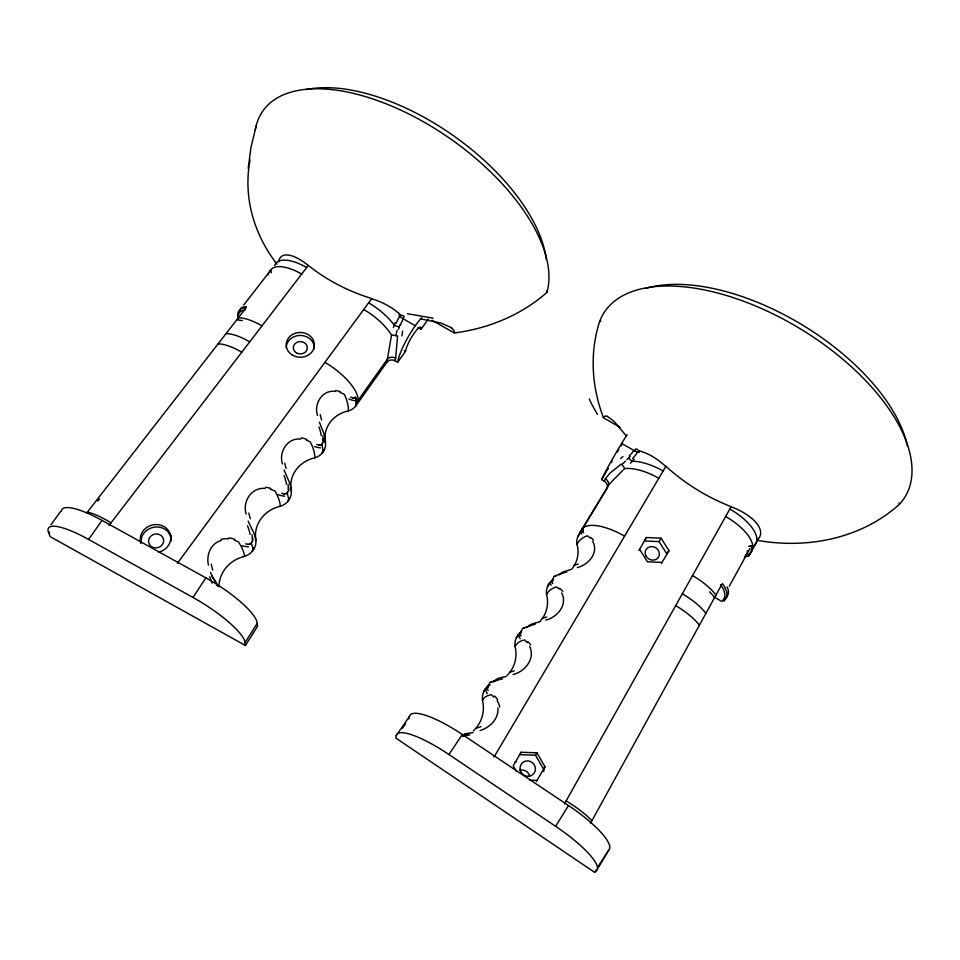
<?xml version="1.0" encoding="UTF-8"?>
<svg xmlns="http://www.w3.org/2000/svg" width="960" height="960" viewBox="0 0 960 960"><rect width="100%" height="100%" fill="white"/><g stroke="black" fill="none" stroke-linecap="round" stroke-linejoin="round"><path stroke-width="1.44" d="M323.004 438.888L322.884 435.864M252.3 538.956L252.264 539.64M255.528 537.708A32.148 29.808 -4.2 0 1 277.416 507.06L280.32 506.256A15.84 14.508 -3.6 0 0 291.24 490.944L290.844 488.22A31.524 28.92 0.6 0 1 312.048 458.568L314.892 457.8A15.54 14.076 0.5 0 0 325.464 442.98L325.044 440.34A30.96 28.032 4.2 0 1 345.564 411.636L348.336 410.904L348.372 408.924A91.26 33.9 36.7 0 0 345.912 397.98L344.364 394.32L340.128 392.4M288.228 488.712L288.18 489.396M322.956 440.124L322.908 440.808M348.336 410.904A15.264 13.644 3.6 0 0 355.416 406.476L356.436 402.636A39.936 15.276 36 0 0 355.536 397.248L354.72 397.896M248.22 168.324L250.944 147.444L256.128 125.976M363.696 309.516A39.168 16.548 36.3 0 1 391.524 335.052L387.42 359.148A35.64 7.344 -60.4 0 0 386.856 362.328L355.416 406.488M398.592 329.208L399.72 324.912M396.276 735.576L395.736 738L594.648 872.328L596.436 870.672L608.664 850.224A59.052 14.196 33.6 0 0 568.512 805.548L462.312 734.472A57.684 14.004 34.7 0 0 409.44 716.436L396.276 735.576A58.044 13.284 34.8 0 1 448.944 754.524L555.648 826.32A59.424 13.464 33.8 0 1 596.436 870.672M582.468 530.412L582.876 529.488L578.028 536.208A15.708 14.352 26.3 0 0 577.032 544.368L577.644 547.128A31.608 29.172 23.4 0 1 571.728 569.232M386.856 362.328A6.036 5.34 7.1 0 1 395.136 360.816A29.712 6.012 -60.4 0 1 395.628 358.164L397.62 335.94A6.12 0.948 11.1 0 0 391.524 335.052M408.816 718.956L409.44 716.436M551.868 580.896L552.984 578.952M485.58 688.5L483.816 691.5L488.64 685.068M518.04 634.968L516.3 637.98A16.236 15.36 29.5 0 0 515.1 646.68L515.688 649.608A32.652 31.236 24.9 0 1 507.12 675.408M549.408 583.224L552.288 579.924M520.2 633.108L521.364 631.104M487.428 687.156L487.92 686.076M393.384 327.6L395.16 322.596M251.844 542.088L250.38 543.96A5.376 2.64 -65.5 0 1 250.044 544.032M287.736 491.844L286.416 493.596M322.452 443.244L321.096 444.984M549.348 583.416L547.68 586.236L549.336 583.14M516.3 637.98L520.668 632.088M515.1 646.68L515.784 645.348A98.688 30.924 30.6 0 1 521.832 640.692L524.484 639.864L527.256 642.564M579.42 533.568L609.192 484.224L622.98 470.16M577.032 544.368L577.86 542.808A95.388 36.648 29.8 0 1 584.52 536.952L587.34 535.752L590.22 537.996M578.028 536.208L606.684 488.964A6.18 5.568 23.9 0 0 604.224 481.128A30.372 1.416 -60 0 1 605.352 478.776L610.08 472.98L621.336 464.04A6.276 1.44 45.7 0 1 624.66 468.624A40.464 17.532 30.3 0 1 658.8 478.284M727.2 586.932L727.92 588.756A41.556 16.656 29.3 0 1 726.948 596.484L723.96 601.092L726.048 597.636M729.324 586.224L750.036 548.364M744.96 556.272L744.444 556.956L748.536 556.068L758.424 538.596M590.46 823.392L721.644 584.724M521.1 752.268L519.78 754.656L535.512 755.172L543.516 769.104L544.992 766.812L536.928 752.796L521.1 752.268L513.216 765.78L516.444 771.456M639.804 451.212L639.156 452.328A6.264 2.844 30.8 0 1 634.704 450.864L621.66 443.424M564.432 803.94L731.172 506.688A179.412 151.128 26.8 0 1 665.892 466.284L494.136 756.876A44.22 10.848 31.8 0 0 493.74 756.636M646.404 537.528L644.448 540.984L659.028 541.632L666.888 553.98L668.976 550.596L661.068 538.188L646.404 537.528L638.988 550.356M536.46 781.404L544.992 766.812M661.476 563.412L668.976 550.596M659.028 541.632L661.068 538.188M535.512 755.172L536.928 752.796M594.648 872.328L596.16 869.784M597.684 867.24L608.664 850.224M634.704 450.864C635.88 445.788 638.208 451.98 641.568 451.476M604.224 481.128L601.56 479.592L604.26 475.164M604.716 474.42L605.172 473.688M605.616 472.944L606.072 472.212M606.96 470.736L607.416 470.004M607.86 469.26L608.316 468.528M555.648 826.32L568.512 805.548M49.596 532.008L48.768 533.16L50.244 536.676L245.424 645.504L245.064 642.576L257.268 623.28A56.076 13.956 32.3 0 0 205.872 577.872L102.024 520.404A56.052 13.584 33.2 0 0 61.272 511.212M245.424 645.504L257.544 626.316L257.268 623.28M245.064 642.576A56.424 13.284 32.2 0 0 192.972 597.456L205.872 577.872M448.944 754.524L462.312 734.472M402.276 728.484L405.552 723.72M48.768 533.16A56.4 12.924 33.1 0 1 88.596 539.436L102.024 520.404M395.136 360.816L397.692 362.292L405.552 351.192A14.94 2.988 -60.4 0 1 414.288 333.06A14.94 2.988 -60.4 0 1 421.08 329.268L428.268 319.116M253.836 548.316L252.216 551.436L253.548 548.268M289.368 498.42L287.76 501.516L289.056 498.348M323.748 450.156L322.14 453.228L323.448 450.048M356.436 402.636L387.42 359.148A6.048 4.86 13.9 0 1 395.628 358.176M399.864 314.4L399.108 315.408A6.108 2.712 36 0 0 402.84 318.588C406.824 314.544 400.128 316.728 398.448 312.852M51.012 524.712L60.552 511.476M177.396 563.364L371.748 298.548A171.084 141.78 8.5 0 1 308.304 265.404L109.008 525.504M758.64 538.296L748.536 556.068M745.476 555.6L746.088 554.784A37.824 16.152 29 0 0 747.516 550.608M720.504 584.688L721.632 586.308A40.26 16.02 29.3 0 1 723.276 589.188A39.996 15.924 29.3 0 1 723.492 599.508L721.92 601.536L713.904 596.892M726.252 597.384L726.948 596.484M238.596 314.844L237.732 315.948L237.972 318.9M86.736 512.94L245.292 308.868M97.8 501.144L99.564 498.864M243.624 305.088L269.064 272.412M634.128 459.144L630.384 463.176M630.156 456.564L626.784 459.696M624.66 468.624L623.82 469.392M556.08 575.976L558.408 574.32M524.472 628.152L526.788 626.544M491.748 682.164L494.064 680.592M577.272 567.576C588.3 564.948 599.16 552.78 592.68 541.332M480.072 730.56C489.768 727.572 498.9 718.944 497.868 708.036M545.724 620.112C557.196 617.388 567.96 604.788 561.684 592.944M513.06 674.496C524.988 671.7 535.656 658.608 529.596 646.356M221.208 540.48C210.72 543.288 206.076 555.24 208.44 565.116M620.076 427.284L603.516 417.864A180.3 153.048 27.1 0 1 599.556 321.72L600.888 321.348M570.624 569.604L563.604 571.74A95.328 34.356 30.1 0 0 559.344 574.488M539.688 621.912L536.436 622.692M243.108 556.728L244.584 556.356A16.176 14.94 -8.8 0 0 255.876 540.516L255.504 537.708M535.812 622.836L531.9 624.012A98.16 31.872 30.5 0 0 526.74 627.564M506.304 676.404L499.404 677.976A98.676 28.404 30.9 0 0 493.584 682.044M723.492 599.508L725.544 599.052A41.556 16.572 29.3 0 0 725.316 588.312M746.088 554.784L750.192 553.896A40.98 17.58 28.9 0 0 751.392 545.88L750.996 545.94M473.088 732.516L469.452 733.248M750.936 545.952L750.192 546.072M749.76 546.144L748.74 546.3M468.42 733.368L466.236 733.788A99.972 24.972 31.2 0 0 462.312 735.54A100.968 25.224 31.2 0 1 466.284 733.776L468.876 733.332M246.228 306.756L241.932 307.296A39.624 15.312 37.1 0 0 239.484 311.748M245.304 309.948L244.704 310.02A38.376 14.736 37.1 0 0 242.412 310.548A38.136 14.64 37.1 0 0 238.128 317.748L238.248 319.212M246.144 307.776L244.56 307.896A39.864 15.336 37.1 0 0 242.184 308.448A39.612 15.24 37.1 0 0 237.732 315.948L238.128 317.736M265.14 488.436C251.532 487.02 242.16 501.768 246.168 514.068M529.764 780.18L537.18 780.42M662.184 562.428L647.424 561.792L639.54 549.288M300.792 439.116C287.496 437.46 278.508 451.992 282.444 463.884M335.256 391.416C322.272 389.52 313.656 403.86 317.52 415.368M247.68 544.212L245.556 543.864M319.416 445.08L319.74 445.128A12.456 6.396 -76.8 0 0 320.796 444.792M236.82 319.764L242.328 320.592M283.764 493.74L281.76 493.308M420.708 318.864L441.072 323.088L451.74 327.816M87.336 512.16L89.448 512.628A42.636 9.984 35.7 0 1 111.06 522.828M353.136 397.92L353.448 397.968A12.264 6.12 -78 0 0 354.444 397.74M318.672 444.948L316.752 444.42M234.324 540.3L238.404 541.74L240.288 544.86A94.74 25.236 35.7 0 1 244.572 556.356M270.348 489.204L274.92 490.92L276.768 494.376A94.284 28.524 36 0 1 280.152 504.468L280.32 506.256M352.428 397.752L350.616 397.128M607.056 416.112L614.232 421.56L626.34 435.96M306.408 440.184L310.224 441.828L311.82 445.164A91.644 30.948 36.3 0 1 314.88 457.8M88.596 539.436L192.972 597.456M431.94 320.256L454.308 332.976A172.116 143.844 8.4 0 0 546.984 292.32L546.66 290.724M402.84 318.588L415.308 325.704M418.224 327.648L421.08 329.268M404.28 350.46L405.552 351.192M583.596 532.728L582.888 531.912M558.936 589.008L556.44 586.92L553.86 587.856A95.832 33.492 30.2 0 0 546.588 594.66L547.188 597.504A32.124 30.18 24 0 1 540.012 621.42M591.96 820.668L589.716 818.436A44.868 10.92 31.1 0 0 566.148 800.868M709.56 591.84L714.72 597.336M552.84 583.512L552.144 582.492M493.74 697.176L491.376 694.692L488.964 695.256A99.216 27.384 31 0 0 482.52 700.5L482.832 701.976A33.12 32.256 26.9 0 1 473.436 730.848M722.34 583.464L723.684 585.408A41.82 16.68 29.3 0 1 725.34 588.324M210.408 572.352L212.94 577.644M212.388 576.996L211.872 576.108M212.724 577.488L214.452 580.128A95.4 22.992 35.5 0 1 217.644 586.104M213.06 577.98L214.572 580.164A96.336 23.22 35.5 0 1 217.752 586.224M521.028 636.06L520.392 634.896A33.768 11.688 -15.5 0 1 520.26 634.404L520.176 634.248M488.1 690.444L487.524 689.136A34.344 12.852 -16.1 0 1 487.464 688.572M582.576 531.372L582.612 531.456A32.748 9.564 -14.5 0 0 582.684 531.876M251.316 543.18L253.008 548.76M248.136 521.052L251.784 528.828A94.236 26.184 35.8 0 1 255.876 540.516M287.22 492.9L288.6 498.792M284.112 470.1L287.88 478.884A93.804 29.412 36.1 0 1 291.108 489.12L291.24 490.944M319.356 422.208L322.572 430.176A91.176 31.764 36.4 0 1 325.452 442.98M551.892 581.916L551.952 582.06A33.228 10.596 -14.9 0 0 552.048 582.516M271.464 272.712L270.732 270.264A39.096 16.176 37.4 0 0 268.128 274.932M321.948 444.288L323.04 450.444M355.536 397.248L356.364 403.668M899.076 502.896L899.292 503.988M252.108 534.708L252.312 537.72M288.096 484.452L288.252 487.476M581.304 530.232A41.244 16.26 30.6 0 1 624.6 536.148M692.544 575.556A41.82 16.368 29.4 0 1 715.968 595.068M606.684 488.964A36.468 1.56 -60 0 1 608.04 486.168A6.204 5.064 25.9 0 0 605.352 478.788M682.32 593.784A42.072 15.96 29.6 0 1 705.924 613.32M520.248 638.736A47.28 11.472 19.8 0 1 518.916 635.352M581.736 534.024A45.792 7.644 19.4 0 1 581.184 531.876M546.576 594.66A15.96 14.844 27.6 0 1 553.2 580.176M551.112 585.324A46.62 9.516 19.6 0 1 550.476 582.672M482.52 700.5A16.512 15.888 33.3 0 1 490.176 684.708M487.212 693.624A48.168 13.632 19.9 0 1 486.036 689.76M462.78 736.5A48.912 34.056 39.7 0 1 469.836 734.892M520.26 633.288A5.388 1.296 -52.3 0 1 520.344 632.976M520.692 633.78A13.02 3.78 -44.9 0 1 520.92 632.844M527.22 627.096A47.652 35.232 38.2 0 1 535.2 624.3M523.356 628.332A34.152 23.232 -85.4 0 1 524.304 627.6M522.024 629.112A13.356 6.216 -64.3 0 1 523.116 628.188M521.352 630.9A4.812 1.404 -56.3 0 1 521.964 630.216M579.816 532.692A41.28 16.2 30.6 0 1 582.876 529.488M582.54 530.556A5.196 1.2 -51.2 0 1 582.6 530.292M582.948 530.964A12.576 3.408 -43.6 0 1 583.14 530.148M546.612 616.98A28.32 6.564 -21.3 0 1 542.22 618.396M559.344 588.18A28.632 18.108 -68.3 0 1 562.752 591.456M558.852 574.884A46.896 35.652 36.6 0 1 566.82 571.92M578.292 563.988A28.032 5.052 -20.2 0 1 574.056 565.356M590.556 537.36A27.936 17.844 -66.4 0 1 593.52 540.204M551.928 581.052A5.292 1.248 -51.7 0 1 552 580.764M552.348 581.496A12.78 3.588 -44.2 0 1 552.552 580.632M554.952 576.168A33.42 23.28 -83.6 0 1 555.9 575.424M553.596 577.008A13.08 6.156 -63.1 0 1 554.712 576.048M552.96 578.76A4.716 1.368 -55.5 0 1 553.572 578.088M481.008 726.684A29.04 8.052 -22.2 0 1 475.92 728.28M497.184 700.824A25.608 19.308 -52.1 0 1 499.716 707.136M494.352 695.928A30.024 18.312 -72.3 0 1 497.628 699.744M494.664 681.36A48.588 34.512 37.3 0 1 502.644 678.864M514.308 670.776A28.98 6.672 -20.9 0 1 509.556 672.24M527.76 641.592A29.112 18.156 -70.2 0 1 530.652 644.94M487.488 687.348A5.508 1.344 -53 0 1 487.572 687.024M487.92 687.888A13.284 3.972 -45.7 0 1 488.184 686.892M490.644 682.32A34.956 23.148 -87.1 0 1 491.592 681.612M489.336 683.052A13.656 6.276 -65.6 0 1 490.428 682.152M488.64 684.852A4.92 1.428 -57 0 1 489.252 684.18M517.908 635.328A16.236 15.36 29.5 0 1 521.532 631.944M675.672 605.628A42.228 15.696 29.7 0 1 699.408 625.176M725.652 516.528A41.028 17.652 28.9 0 1 751.2 552.036M757.14 540.312A180.3 153.048 27.1 0 0 899.364 504.372A176.472 89.196 31.3 0 0 800.736 329.076A176.472 89.196 31.3 0 0 599.58 321.732M646.032 288.36A168.696 86.04 31.3 0 1 802.116 324.804A168.696 86.04 31.3 0 1 907.512 446.328M731.124 506.76A40.836 18.552 17.9 0 1 758.976 538.044M641.628 451.596A41.832 18.504 45.9 0 1 665.784 466.488M729.84 509.076A40.932 17.808 28.8 0 1 755.232 544.656M663.108 470.988A40.368 17.688 30.2 0 0 632.244 461.244A6.276 0.648 43.3 0 1 628.512 458.148M514.8 762.36A17.064 16.428 50.9 0 1 516.372 761.724M543.732 769.044A17.4 16.728 49.3 0 1 543.816 771.48M601.56 479.592A30.516 1.488 -60 0 1 627.168 434.7M597.54 414.36A105.924 15.888 48.9 0 1 589.332 399.024M633.624 450.78A22.5 12.312 -37.5 0 1 629.196 456M625.464 461.196A40.092 4.764 -43.1 0 1 622.596 463.872M637.452 452.316A32.832 16.068 -41 0 1 632.604 458.556M622.968 456.612A33.444 4.032 -38.4 0 1 620.472 458.58M603.336 417.504A20.328 6.732 68.1 0 1 607.164 416.52M611.46 462.504A15.252 0.744 -60 0 1 612.132 461.268M617.4 452.064A15.252 0.744 -60 0 1 618.756 449.82M621.192 445.944A15.252 0.744 -60 0 1 621.72 445.14M519.672 770.4A7.68 7.392 50.9 0 1 529.62 775.812M245.424 307.536A36.504 14.16 37.1 0 1 246.084 306.984M324.912 362.364A39.9 15.324 36 0 1 358.068 400.332M238.356 317.808A39.864 15.036 37 0 1 261.984 325.86M226.08 333.588A40.092 14.664 36.9 0 1 249.732 341.856M284.604 496.128A45.744 12.936 37.7 0 1 278.028 494.676M354.408 400.572A44.28 9.228 38.1 0 1 348.852 399M320.436 447.852A45.084 11.052 37.9 0 1 314.496 446.508M248.4 546.756A46.608 15 37.4 0 1 241.452 545.616M209.616 576.756A46.98 33 38.8 0 1 212.028 583.164M286.344 493.56A5.256 2.556 -66.9 0 1 286.008 493.692M286.02 493.428A12.684 6.66 -75.4 0 1 284.928 493.704M284.616 494.04A32.796 16.824 71.5 0 1 283.824 493.992M284.1 475.56A45.912 33.948 40.4 0 1 286.476 484.236M288.516 487.44A33.18 27.468 -23.5 0 1 288.516 488.688M288.84 489.156A13.008 8.88 -52.9 0 1 288.72 490.608M288.084 490.98A4.692 2.496 -62.5 0 1 287.868 491.832M354.732 397.836A5.076 2.388 -69.3 0 1 354.432 397.932M353.208 398.196A31.812 14.448 70.3 0 1 352.5 398.076M286.08 468.348A27.576 11.712 79.1 0 1 284.724 463.14M301.2 437.868A27.888 22.596 -47.3 0 1 306.816 439.488M318.984 426.996A45.24 34.164 41.9 0 1 321.204 435.636M321.624 420A27.3 10.116 78 0 1 320.208 414.612M335.568 390.48A27.216 22.164 -50.7 0 1 340.416 391.872M321.108 444.912A5.16 2.472 -68.1 0 1 320.784 445.02M319.476 445.332A32.292 15.6 70.8 0 1 318.732 445.236M323.292 438.852A32.484 27.372 -26.2 0 1 323.268 440.1M323.58 440.58A12.756 8.736 -55.1 0 1 323.436 442.044M322.788 442.392A4.608 2.436 -64 0 1 322.584 443.244M212.796 570.156A28.236 13.428 80.8 0 1 211.248 564.156M221.04 539.304A24.912 22.452 -67.3 0 1 228.48 538.836M228.876 537.948A29.208 23.088 -40.7 0 1 234.9 539.316M247.524 525.828A46.752 33.12 40.8 0 1 250.092 534.408M250.368 518.784A28.2 12.012 79.3 0 1 248.82 513.072M265.512 487.248A28.332 22.752 -44.1 0 1 270.756 488.448M250.056 543.732A12.936 6.948 -73.9 0 1 248.904 544.056M248.556 544.428A33.348 18.108 72.3 0 1 247.716 544.428M252.552 537.684A33.924 27.528 -21.3 0 1 252.576 538.932M252.912 539.388A13.308 9.012 -50.6 0 1 252.816 540.84M252.18 541.212A4.788 2.568 -60.9 0 1 251.976 542.076M218.94 586.68A32.736 30.624 -10.6 0 1 243.12 556.764M218.124 343.836A40.236 14.412 36.8 0 1 241.776 352.224M269.664 272.076A39.144 16.248 37.4 0 1 301.68 274.056M276.924 264.12A172.116 143.844 8.4 0 1 250.056 160.032M255.276 129.984A169.608 84.876 35 0 1 421.32 120.576A169.608 84.876 35 0 1 546.948 292.308M306.048 89.592A162.144 81.864 35.1 0 1 453.984 136.068A162.144 81.864 35.1 0 1 546.312 259.464M371.736 298.764A40.536 19.896 21 0 1 398.304 312.888M278.748 261.768A38.928 15.48 48.2 0 1 308.292 265.5M274.644 265.68A39.048 16.392 37.5 0 1 306.696 267.504M368.592 302.844A39.084 16.692 36.3 0 1 394.176 325.14A6.12 0.972 18.1 0 0 399.108 327.012M140.724 541.44A16.848 15.348 -14.8 0 1 141.588 539.052M168.492 532.8A16.848 15.348 -14.8 0 1 171.444 536.1M397.692 362.292A29.868 5.988 -60.4 0 1 421.74 317.76M407.46 313.776A102.828 7.14 9.1 0 1 433.056 318.192M400.464 325.32A22.008 15.9 -88.1 0 1 403.284 319.128M395.832 335.868A39.204 13.692 -78.3 0 1 397.164 330.168M396.156 323.34A32.136 21.792 -83.2 0 1 399.768 316.308M402 335.976A32.712 11.268 -83.3 0 1 402.636 331.08M451.356 327.948A19.956 9.276 -3.6 0 1 454.488 332.964M140.988 542.892A15.264 13.884 -14.6 0 1 155.712 527.016A15.264 13.884 -14.6 0 1 171.264 540.888M140.904 543.192A15.324 13.932 -14.5 0 1 151.632 525.192A15.324 13.932 -14.5 0 1 170.364 534.804A15.324 13.932 -14.5 0 1 158.448 552.192M286.26 347.568A14.052 12.348 1.4 0 1 300.912 335.46A14.052 12.348 1.4 0 1 314.316 348.792M520.14 769.512A7.86 7.56 49 0 0 532.56 774.816A7.86 7.56 49 0 0 530.508 761.52A7.86 7.56 49 0 0 520.14 769.512M645.924 555.924A7.308 6.612 30.4 0 0 658.272 557.508A7.308 6.612 30.4 0 0 652.596 546.612A7.308 6.612 30.4 0 0 645.924 555.924M153.492 547.572A7.632 6.948 -14.6 0 0 163.596 539.412A7.632 6.948 -14.6 0 0 151.26 535.752A7.632 6.948 -14.6 0 0 153.492 547.572M296.22 352.74A7.02 6.168 1.4 0 0 307.308 348.408A7.02 6.168 1.4 0 0 297.432 342.108A7.02 6.168 1.4 0 0 296.22 352.74M292.08 354.864A14.1 12.384 1.5 0 0 314.328 346.14A14.1 12.384 1.5 0 0 294.468 333.54A14.1 12.384 1.5 0 0 292.08 354.864"/></g></svg>
